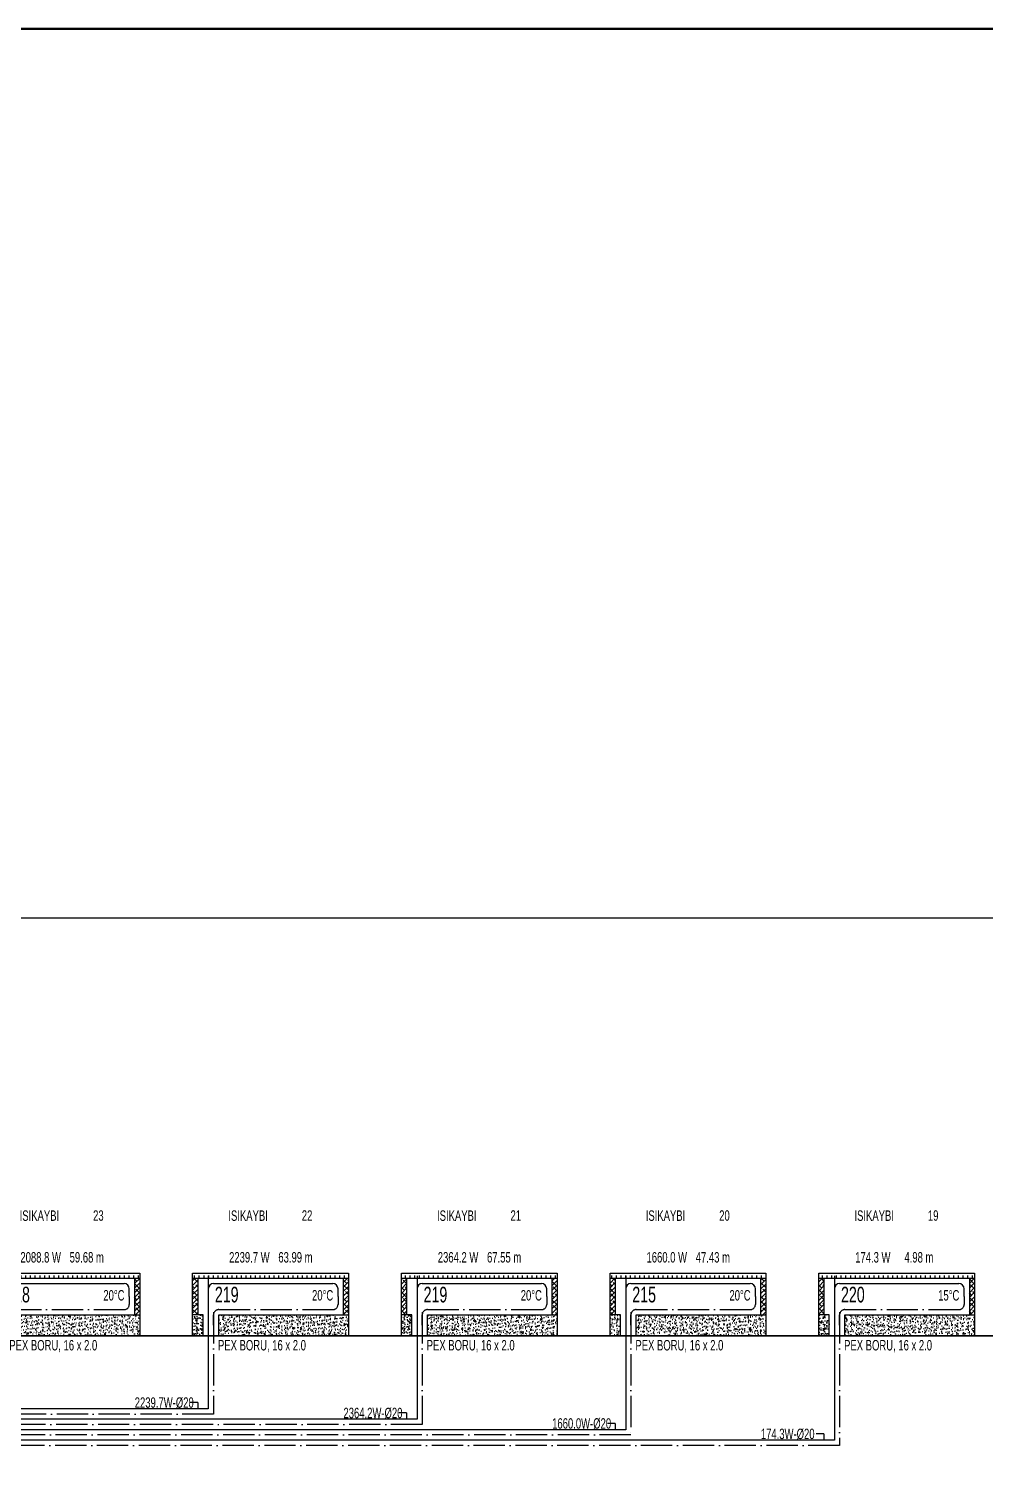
# Model space of a CAD drawing. Header units: centimetres. Extents: x 252602 to 265542, y -444050 to -441150.
# Drawn here: x 260223 to 261140, y -442527 to -441150 of the extents above; entities that cross this region are included whole.
import ezdxf
from ezdxf.enums import TextEntityAlignment as Align

# ---------------------------------------------------------------- set-up
doc = ezdxf.new("R2010")
doc.units = ezdxf.units.CM
doc.linetypes.add('ROTAS_ISITMA_DONUS', pattern=[40, 30, -5, 0, -5])
for name, color, linetype in [('ROTAS-ISITMA-CAP', 41, 'Continuous'), ('ROTAS-ISITMA-DONUS-BORU', 30, 'ROTAS_ISITMA_DONUS'), ('ROTAS-ISITMA-GIDIS-BORU', 10, 'Continuous'), ('ROTAS-ISITMA-SEMA-DETAY', 7, 'Continuous'), ('ROTAS-SEMA-KAT-BANDI', 7, 'Continuous')]:
    doc.layers.add(name, color=color, linetype=linetype)
doc.layers.add('ROTAS-PAFTA', color=7, linetype='Continuous', lineweight=50)
doc.styles.add('ROTAS-YAZI', font='arial.ttf')
pattern_1 = [(50, (-135697.04, 398449.737), (7.17260183, -0.62752135), [0.75, -8.25]), (355, (-135697.04, 398449.737), (-1.38751334, 7.52192134), [0.6, -6.6]), (100.4514445, (-135696.442, 398449.6846), (5.78508847, 6.89439991), [0.63740192, -7.01142112]), (46.1842, (-135697.04, 398451.737), (10.6724133, -1.6551928), [1.125, -12.375]), (96.6356355, (-135696.15, 398451.599), (9.34661946, 9.741186), [0.95610342, -10.5171376]), (351.184164, (-135697.04, 398451.737), (9.34661945, 9.741186), [0.9, -9.9]), (21, (-135696.04, 398451.237), (5.96907052, -4.02618891), [0.75, -8.25]), (326, (-135696.04, 398451.237), (2.43315332, 7.25150045), [0.6, -6.6]), (71.4514447, (-135695.5425, 398450.9014), (8.40222377, 3.22531153), [0.6374019, -7.01142112]), (37.5, (-135697.04, 398449.737), (0.121598553, 3.328938538), [0, -6.52, 0, -6.7, 0, -6.625]), (7.5, (-135697.04, 398449.737), (2.630695374, 3.94411712), [0, -3.82, 0, -6.37, 0, -2.525]), (327.5, (-135699.27, 398449.737), (5.338224362, -0.225548717), [0, -2.5, 0, -7.8, 0, -10.35]), (317.5, (-135700.27, 398449.737), (5.831861693, 1.001049823), [0, -3.25, 0, -5.18, 0, -7.35])]
pattern_2 = [(45, (-135697.04, 398444.737), (-2.209708691, 2.209708691), []), (135, (-135697.04, 398444.737), (-6.629126074, 2.209708691), [7.8125, -4.6875])]

# ---------------------------------------------------------------- blocks, each defined once
blk = doc.blocks.new('ROTAS-YI-DEVRE-PANELI')
h = blk.add_hatch()
h.set_pattern_fill('ACAD_ISO08W100', scale=0.898129, angle=90, style=0)
h.set_pattern_definition([(90, (-135697.04, 398444.737), (-4.49064449, 3e-16), [21.55509356, -2.6943867, 5.38877339, -2.6943867])])
h.paths.add_polyline_path([(129.3, 55), (129.3, 60), (-20, 60), (-20, 55)])
h = blk.add_hatch()
h.set_pattern_fill('ANSI38', color=15, scale=25, style=0)
h.set_pattern_definition(pattern_2)
h.paths.add_polyline_path([(-20, 20), (-15, 20), (-15, 55), (-20, 55)])
h = blk.add_hatch()
h.set_pattern_fill('ANSI38', color=15, scale=25, style=0)
h.set_pattern_definition(pattern_2)
h.paths.add_polyline_path([(124.3, 20), (129.3, 20), (129.3, 55), (124.3, 55)])
h = blk.add_hatch()
h.set_pattern_fill('AR-CONC', color=15, style=0)
h.set_pattern_definition(pattern_1)
h.paths.add_polyline_path([(-20, 0), (-10, 0), (-10, 20), (-15, 20), (-20, 20)])
h = blk.add_hatch()
h.set_pattern_fill('AR-CONC', color=15, style=0)
h.set_pattern_definition(pattern_1)
h.paths.add_polyline_path([(5, 20), (5, 0), (129.3, 0), (129.3, 20)])
at = {"color": 7}
for p, q in [((-20, 55), (129.3, 55)), ((-15, 55), (-15, 20)), ((124.3, 55), (124.3, 20))]:
    blk.add_line(p, q, dxfattribs=at)
for points in [[(-10, 0), (-20, 0), (-20, 60), (129.3, 60), (129.3, 0), (5, 0), (5, 20), (129.3, 20)], [(-10, 0), (-10, 20), (-15, 20), (-20, 20)]]:
    blk.add_lwpolyline(points, dxfattribs=at)
at = {"layer": 'ROTAS-ISITMA-DONUS-BORU'}
for p, q in [((119.3, 37.5), (119.3, 30)), ((0, 10), (0, 20)), ((5, 25), (114.3, 25))]:
    blk.add_line(p, q, dxfattribs=at)
for centre, start, end in [((114.3, 30), -90, 0), ((5, 20), 90, 180)]:
    blk.add_arc(centre, 5, start, end, dxfattribs=at)
at = {"layer": 'ROTAS-ISITMA-GIDIS-BORU'}
for p, q in [((0, 50), (114.3, 50)), ((119.3, 37.5), (119.3, 45))]:
    blk.add_line(p, q, dxfattribs=at)
for centre, start, end in [((0, 45), 90, 180), ((114.3, 45), 0, 90)]:
    blk.add_arc(centre, 5, start, end, dxfattribs=at)
at = {"color": 2, "style": 'ROTAS-YAZI', "width": 0.65}
for tag, p, height in [('ISIKAYBI', (14.2, 110), 10), ('YER', (14.9, 70.1), 10), ('NO', (1.3, 31.9), 15), ('DERECE', (94.4, 33.7), 10), ('BORU', (4.3, -14.1), 10)]:
    blk.add_attdef(tag, p, '', height=height, dxfattribs=at)
for tag, p in [('NO1', (84.6, 110.1)), ('UZ', (62.1, 70.1))]:
    blk.add_attdef(tag, p, '', height=10, rotation=360, dxfattribs=at)
blk.add_attdef('MAHAL', text='', height=10, dxfattribs=at).set_placement((15, 95), align=Align.MIDDLE_LEFT)
blk = doc.blocks.new('ROTAS-YI-HAT-ETIKETI')
at = {"color": 41}
for q in [(-7.5, 6), (0, 0)]:
    blk.add_line((0, 6), q, dxfattribs=at)
at = {"color": 41, "style": 'ROTAS-YAZI', "width": 0.65}
blk.add_attdef('CAP', (-60.5, 1), '', height=10, dxfattribs=at)

msp = doc.modelspace()

# ---------------------------------------------------------------- linework, layer by layer
at = {"layer": 'ROTAS-ISITMA-DONUS-BORU'}
for points in [[(261000.4, -442379.1), (261000.4, -442506.6), (259110.4, -442506.6), (259110.4, -442382)], [(260800.4, -442379.1), (260800.4, -442496.6), (259120.4, -442496.6), (259120.4, -442382)], [(260600.4, -442379.1), (260600.4, -442486.6), (259130.4, -442486.6), (259130.4, -442382)], [(260400.4, -442379.1), (260400.4, -442476.6), (259140.4, -442476.6), (259140.4, -442382)]]:
    msp.add_lwpolyline(points, dxfattribs=at)
at = {"layer": 'ROTAS-ISITMA-GIDIS-BORU'}
for points in [[(260995.4, -442344.1), (260995.4, -442501.6), (259115.4, -442501.6), (259115.4, -442382)], [(260795.4, -442344.1), (260795.4, -442491.6), (259125.4, -442491.6), (259125.4, -442382)], [(260595.4, -442344.1), (260595.4, -442481.6), (259135.4, -442481.6), (259135.4, -442382)], [(260395.4, -442344.1), (260395.4, -442471.6), (259145.4, -442471.6), (259145.4, -442382)]]:
    msp.add_lwpolyline(points, dxfattribs=at)
at = {"layer": 'ROTAS-PAFTA'}
msp.add_lwpolyline([(258850, -444050), (265542.4, -444050), (265542.4, -441150), (258850, -441150)], close=True, dxfattribs=at)
at = {"layer": 'ROTAS-SEMA-KAT-BANDI', "color": 7}
for points in [[(258914.4, -442401.6), (265454.4, -442401.6), (265454.4, -442001.6), (258914.4, -442001.6)], [(258914.4, -442801.6), (265454.4, -442801.6), (265454.4, -442401.6), (258914.4, -442401.6)]]:
    msp.add_lwpolyline(points, close=True, dxfattribs=at)

# ---------------------------------------------------------------- block references
at = {"layer": 'ROTAS-ISITMA-CAP'}
for p, values in [((260385.4, -442471.6), {'CAP': '2239.7W-%%C20'}), ((260585.4, -442481.6), {'CAP': '2364.2W-%%C20'}), ((260785.4, -442491.6), {'CAP': '1660.0W-%%C20'}), ((260985.4, -442501.6), {'CAP': '174.3W-%%C20'})]:
    msp.add_blockref('ROTAS-YI-HAT-ETIKETI', p, dxfattribs=at).add_auto_attribs(values)
at = {"layer": 'ROTAS-ISITMA-SEMA-DETAY'}
for p, values in [((260200.4, -442401.6), {'NO': '218', 'DERECE': '20%%DC', 'UZ': '59.68 m', 'NO1': '23', 'BORU': 'PEX BORU, 16 x 2.0', 'YER': '2088.8 W', 'ISIKAYBI': 'ISIKAYBI'}), ((260400.4, -442401.6), {'NO': '219', 'DERECE': '20%%DC', 'UZ': '63.99 m', 'NO1': '22', 'BORU': 'PEX BORU, 16 x 2.0', 'YER': '2239.7 W', 'ISIKAYBI': 'ISIKAYBI'}), ((260600.4, -442401.6), {'NO': '219', 'DERECE': '20%%DC', 'UZ': '67.55 m', 'NO1': '21', 'BORU': 'PEX BORU, 16 x 2.0', 'YER': '2364.2 W', 'ISIKAYBI': 'ISIKAYBI'}), ((260800.4, -442401.6), {'NO': '215', 'DERECE': '20%%DC', 'UZ': '47.43 m', 'NO1': '20', 'BORU': 'PEX BORU, 16 x 2.0', 'YER': '1660.0 W', 'ISIKAYBI': 'ISIKAYBI'}), ((261000.4, -442401.6), {'NO': '220', 'DERECE': '15%%DC', 'UZ': '4.98 m', 'NO1': '19', 'BORU': 'PEX BORU, 16 x 2.0', 'YER': '174.3 W', 'ISIKAYBI': 'ISIKAYBI'})]:
    msp.add_blockref('ROTAS-YI-DEVRE-PANELI', p, dxfattribs=at).add_auto_attribs(values)

doc.saveas('drawing.dxf')
